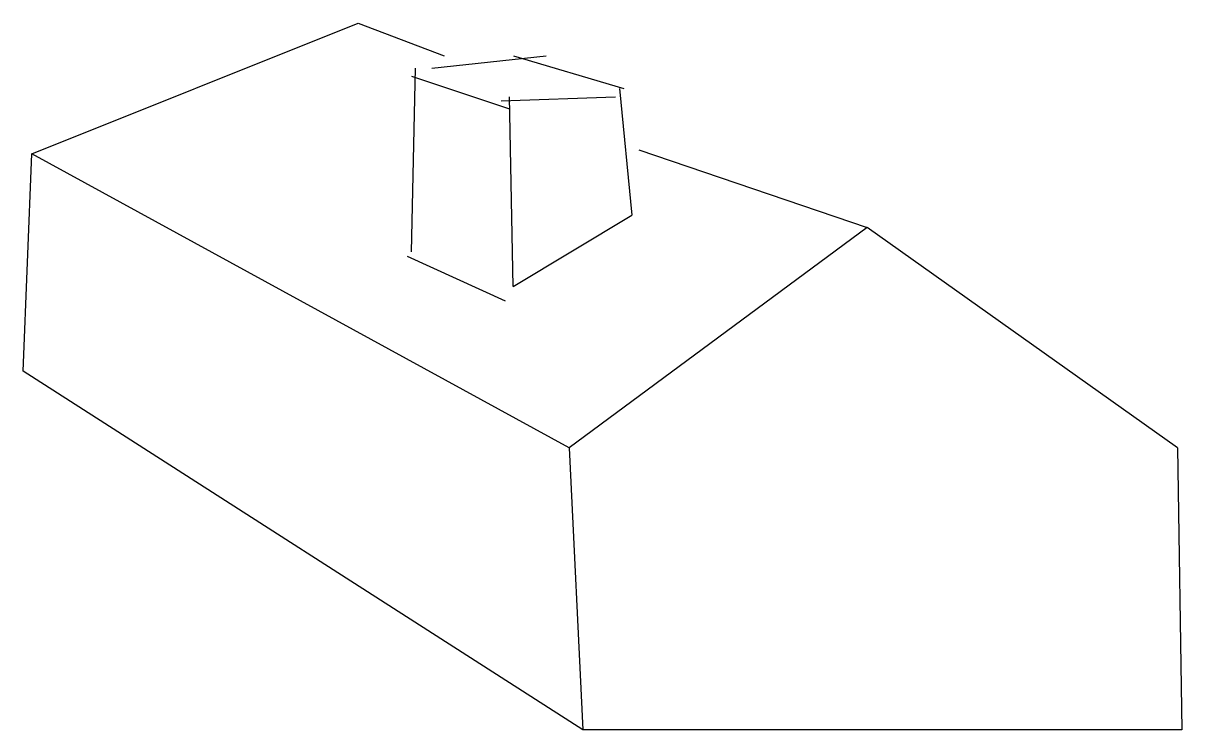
# Model space of a CAD drawing. Header units: metres. Extents: x -112 to 172, y -132 to 41.
import ezdxf

# ---------------------------------------------------------------- set-up
doc = ezdxf.new("R2010")
doc.units = ezdxf.units.M

msp = doc.modelspace()

# ---------------------------------------------------------------- linework, layer by layer
at = {"layer": 'Capa_por_defecto', "color": 0}
for p, q in [((-110, 9), (-30, 41)), ((-30, 41), (-9, 33)), ((-12, 30), (16, 33)), ((8, 33), (35, 25)), ((-17, -15), (-16, 30)), ((-17, 28), (7, 20)), ((5, 22), (33, 23)), ((7.928854, -23.442688), (7, 23)), ((34, 25), (37, -6)), ((-112.087244, -44.224714), (-110, 9)), ((21.661403, -63.00233), (-110, 9)), ((38.661403, 9.99767), (94.661403, -9.00233)), ((7.928854, -23.442688), (37, -6)), ((94.661403, -9.00233), (21.661403, -63.00233)), ((170.661403, -63.00233), (94.661403, -9.00233)), ((-18, -16), (6, -27)), ((25, -132), (-112.087244, -44.224714)), ((21.661403, -63.00233), (25, -132)), ((170.661403, -63.00233), (171.691219, -132)), ((171.691219, -132), (25, -132))]:
    msp.add_line(p, q, dxfattribs=at)

doc.saveas('drawing.dxf')
